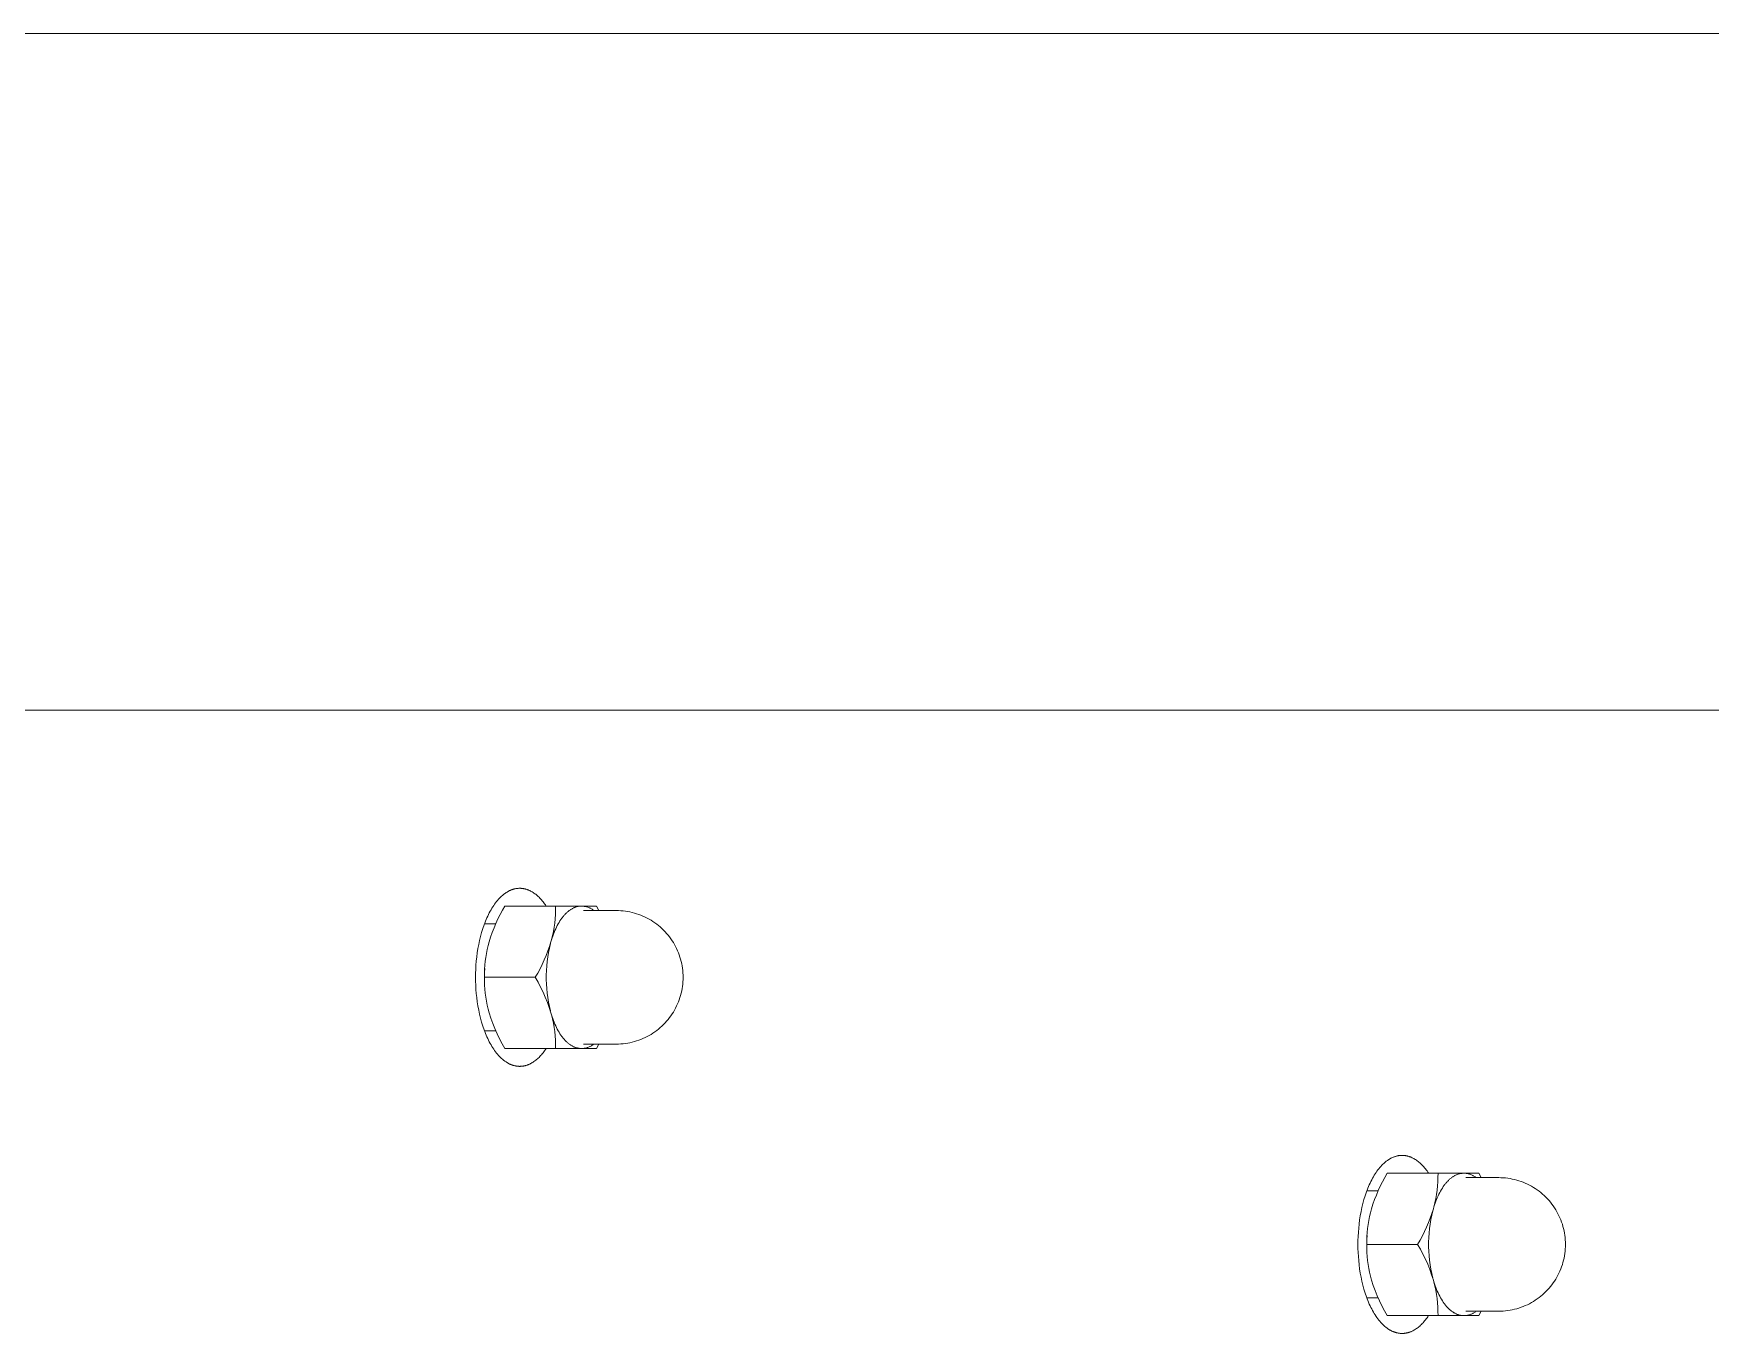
# Model space of a CAD drawing. Header units: millimetres. Extents: x -427 to 4679, y -324 to 2971.
# Drawn here: x 1586.6 to 1680.8, y 2897.7 to 2970.7 of the extents above; entities that cross this region are included whole.
import ezdxf

# ---------------------------------------------------------------- set-up
doc = ezdxf.new("R2010")
doc.units = ezdxf.units.MM
doc.layers.add('ZANO_R', color=7, linetype='Continuous', lineweight=0)

msp = doc.modelspace()

# ---------------------------------------------------------------- linework, layer by layer
at = {"layer": 'ZANO_R'}
for p, q in [((1762.692, 2970.741), (1542.954, 2970.741)), ((1770.001, 2932.741), (1556.873, 2932.741)), ((1612.516, 2921.926), (1612.57, 2921.995)), ((1612.57, 2921.995), (1612.624, 2922.06)), ((1612.624, 2922.06), (1612.679, 2922.123)), ((1612.679, 2922.123), (1612.734, 2922.183)), ((1612.734, 2922.183), (1612.79, 2922.239)), ((1612.79, 2922.239), (1612.846, 2922.292)), ((1612.846, 2922.292), (1612.903, 2922.343)), ((1612.903, 2922.343), (1612.96, 2922.39)), ((1612.96, 2922.39), (1612.989, 2922.412)), ((1612.989, 2922.412), (1613.018, 2922.434)), ((1613.018, 2922.434), (1613.046, 2922.455)), ((1613.046, 2922.455), (1613.075, 2922.475)), ((1613.075, 2922.475), (1613.104, 2922.495)), ((1613.104, 2922.495), (1613.133, 2922.513)), ((1613.133, 2922.513), (1613.162, 2922.531)), ((1613.162, 2922.531), (1613.191, 2922.548)), ((1613.191, 2922.548), (1613.219, 2922.564)), ((1613.219, 2922.564), (1613.248, 2922.58)), ((1613.248, 2922.58), (1613.277, 2922.595)), ((1613.277, 2922.595), (1613.306, 2922.609)), ((1613.306, 2922.609), (1613.335, 2922.622)), ((1613.335, 2922.622), (1613.364, 2922.635)), ((1613.364, 2922.635), (1613.393, 2922.647)), ((1613.393, 2922.647), (1613.422, 2922.658)), ((1613.422, 2922.658), (1613.45, 2922.668)), ((1613.45, 2922.668), (1613.479, 2922.678)), ((1613.479, 2922.678), (1613.508, 2922.687)), ((1613.508, 2922.687), (1613.536, 2922.695)), ((1613.536, 2922.695), (1613.565, 2922.702)), ((1613.565, 2922.702), (1613.593, 2922.709)), ((1613.593, 2922.709), (1613.622, 2922.715)), ((1613.622, 2922.715), (1613.65, 2922.721)), ((1613.65, 2922.721), (1613.678, 2922.726)), ((1613.678, 2922.726), (1613.706, 2922.73)), ((1613.706, 2922.73), (1613.734, 2922.733)), ((1613.734, 2922.733), (1613.762, 2922.736)), ((1613.762, 2922.736), (1613.79, 2922.738)), ((1613.79, 2922.738), (1613.817, 2922.74)), ((1613.817, 2922.74), (1613.845, 2922.741)), ((1613.845, 2922.741), (1613.872, 2922.741)), ((1613.872, 2922.741), (1613.895, 2922.741)), ((1613.895, 2922.741), (1613.918, 2922.74)), ((1613.918, 2922.74), (1613.941, 2922.739)), ((1613.941, 2922.739), (1613.964, 2922.738)), ((1613.964, 2922.738), (1613.987, 2922.736)), ((1613.987, 2922.736), (1614.01, 2922.733)), ((1614.01, 2922.733), (1614.033, 2922.731)), ((1614.033, 2922.731), (1614.056, 2922.727)), ((1614.056, 2922.727), (1614.08, 2922.724)), ((1614.08, 2922.724), (1614.103, 2922.719)), ((1614.103, 2922.719), (1614.127, 2922.715)), ((1614.127, 2922.715), (1614.15, 2922.71)), ((1614.15, 2922.71), (1614.174, 2922.704)), ((1614.174, 2922.704), (1614.197, 2922.698)), ((1614.197, 2922.698), (1614.221, 2922.691)), ((1614.221, 2922.691), (1614.245, 2922.684)), ((1614.245, 2922.684), (1614.268, 2922.677)), ((1614.268, 2922.677), (1614.292, 2922.669)), ((1614.292, 2922.669), (1614.316, 2922.66)), ((1614.316, 2922.66), (1614.34, 2922.651)), ((1614.34, 2922.651), (1614.364, 2922.642)), ((1614.364, 2922.642), (1614.388, 2922.632)), ((1614.388, 2922.632), (1614.435, 2922.61)), ((1614.435, 2922.61), (1614.483, 2922.587)), ((1614.483, 2922.587), (1614.531, 2922.561)), ((1614.531, 2922.561), (1614.579, 2922.534)), ((1614.579, 2922.534), (1614.627, 2922.504)), ((1614.627, 2922.504), (1614.675, 2922.472)), ((1614.675, 2922.472), (1614.722, 2922.438)), ((1614.722, 2922.438), (1614.77, 2922.402)), ((1614.77, 2922.402), (1614.817, 2922.364)), ((1614.817, 2922.364), (1614.864, 2922.323)), ((1614.864, 2922.323), (1614.911, 2922.281)), ((1614.911, 2922.281), (1614.958, 2922.236)), ((1614.958, 2922.236), (1615.004, 2922.189)), ((1615.004, 2922.189), (1615.05, 2922.14)), ((1615.05, 2922.14), (1615.096, 2922.09)), ((1615.096, 2922.09), (1615.141, 2922.037)), ((1615.141, 2922.037), (1615.186, 2921.981)), ((1611.989, 2920.992), (1612.032, 2921.089)), ((1612.032, 2921.089), (1612.075, 2921.184)), ((1612.075, 2921.184), (1612.12, 2921.277)), ((1612.12, 2921.277), (1612.166, 2921.367)), ((1612.166, 2921.367), (1612.213, 2921.455)), ((1612.213, 2921.455), (1612.261, 2921.54)), ((1612.261, 2921.54), (1612.31, 2921.623)), ((1612.31, 2921.623), (1612.361, 2921.703)), ((1612.361, 2921.703), (1612.412, 2921.78)), ((1612.412, 2921.78), (1612.464, 2921.855)), ((1612.464, 2921.855), (1612.516, 2921.926)), ((1612.65, 2921.017), (1612.772, 2921.262)), ((1612.772, 2921.262), (1612.901, 2921.504)), ((1612.901, 2921.504), (1613.038, 2921.741)), ((1613.038, 2921.741), (1615.892, 2921.741)), ((1615.186, 2921.981), (1615.23, 2921.924)), ((1615.23, 2921.924), (1615.274, 2921.865)), ((1615.274, 2921.865), (1615.317, 2921.804)), ((1615.317, 2921.804), (1615.359, 2921.741)), ((1615.881, 2921.263), (1615.864, 2921.025)), ((1615.89, 2921.502), (1615.881, 2921.263)), ((1615.892, 2921.741), (1615.89, 2921.502)), ((1616.1, 2921.741), (1615.892, 2921.741)), ((1617.273, 2921.741), (1616.1, 2921.741)), ((1616.243, 2921.064), (1616.188, 2920.987)), ((1616.27, 2921.1), (1616.243, 2921.064)), ((1616.298, 2921.136), (1616.27, 2921.1)), ((1616.327, 2921.171), (1616.298, 2921.136)), ((1616.355, 2921.205), (1616.327, 2921.171)), ((1616.384, 2921.238), (1616.355, 2921.205)), ((1616.413, 2921.27), (1616.384, 2921.238)), ((1616.443, 2921.301), (1616.413, 2921.27)), ((1616.472, 2921.331), (1616.443, 2921.301)), ((1616.502, 2921.36), (1616.472, 2921.331)), ((1616.532, 2921.388), (1616.502, 2921.36)), ((1616.563, 2921.415), (1616.532, 2921.388)), ((1616.593, 2921.441), (1616.563, 2921.415)), ((1616.624, 2921.466), (1616.593, 2921.441)), ((1616.655, 2921.49), (1616.624, 2921.466)), ((1616.686, 2921.512), (1616.655, 2921.49)), ((1616.717, 2921.534), (1616.686, 2921.512)), ((1616.748, 2921.554), (1616.717, 2921.534)), ((1616.779, 2921.574), (1616.748, 2921.554)), ((1616.811, 2921.592), (1616.779, 2921.574)), ((1616.842, 2921.609), (1616.811, 2921.592)), ((1616.874, 2921.626), (1616.842, 2921.609)), ((1616.905, 2921.641), (1616.874, 2921.626)), ((1616.937, 2921.655), (1616.905, 2921.641)), ((1616.969, 2921.668), (1616.937, 2921.655)), ((1617, 2921.68), (1616.969, 2921.668)), ((1617.032, 2921.69), (1617, 2921.68)), ((1617.064, 2921.7), (1617.032, 2921.69)), ((1617.096, 2921.709), (1617.064, 2921.7)), ((1617.127, 2921.717), (1617.096, 2921.709)), ((1617.159, 2921.723), (1617.127, 2921.717)), ((1617.19, 2921.729), (1617.159, 2921.723)), ((1617.222, 2921.733), (1617.19, 2921.729)), ((1617.253, 2921.737), (1617.222, 2921.733)), ((1617.284, 2921.739), (1617.253, 2921.737)), ((1617.284, 2921.741), (1617.273, 2921.741)), ((1617.316, 2921.741), (1617.284, 2921.739)), ((1617.347, 2921.741), (1617.316, 2921.741)), ((1617.386, 2921.74), (1617.347, 2921.741)), ((1617.425, 2921.737), (1617.386, 2921.74)), ((1617.418, 2921.741), (1617.409, 2921.741)), ((1618.109, 2921.741), (1617.418, 2921.741)), ((1617.464, 2921.732), (1617.425, 2921.737)), ((1617.451, 2921.491), (1619.301, 2921.491)), ((1617.503, 2921.727), (1617.464, 2921.732)), ((1617.542, 2921.72), (1617.503, 2921.727)), ((1617.58, 2921.712), (1617.542, 2921.72)), ((1617.618, 2921.702), (1617.58, 2921.712)), ((1617.656, 2921.691), (1617.618, 2921.702)), ((1617.694, 2921.679), (1617.656, 2921.691)), ((1617.731, 2921.666), (1617.694, 2921.679)), ((1617.767, 2921.651), (1617.731, 2921.666)), ((1617.803, 2921.635), (1617.767, 2921.651)), ((1617.838, 2921.618), (1617.803, 2921.635)), ((1617.873, 2921.6), (1617.838, 2921.618)), ((1617.907, 2921.58), (1617.873, 2921.6)), ((1617.941, 2921.56), (1617.907, 2921.58)), ((1617.973, 2921.538), (1617.941, 2921.56)), ((1618.005, 2921.515), (1617.973, 2921.538)), ((1618.036, 2921.491), (1618.005, 2921.515)), ((1618.181, 2921.741), (1618.109, 2921.741)), ((1618.321, 2921.491), (1618.181, 2921.741)), ((1619.301, 2921.491), (1619.429, 2921.489)), ((1619.429, 2921.489), (1619.557, 2921.482)), ((1619.557, 2921.482), (1619.684, 2921.471)), ((1619.684, 2921.471), (1619.811, 2921.456)), ((1619.811, 2921.456), (1619.938, 2921.437)), ((1619.938, 2921.437), (1620.064, 2921.413)), ((1620.064, 2921.413), (1620.189, 2921.384)), ((1620.189, 2921.384), (1620.312, 2921.352)), ((1620.312, 2921.352), (1620.435, 2921.315)), ((1620.435, 2921.315), (1620.557, 2921.275)), ((1620.557, 2921.275), (1620.676, 2921.23)), ((1620.676, 2921.23), (1620.795, 2921.181)), ((1620.795, 2921.181), (1620.911, 2921.128)), ((1620.911, 2921.128), (1621.026, 2921.071)), ((1621.026, 2921.071), (1621.139, 2921.01)), ((1611.671, 2920.038), (1611.732, 2920.26)), ((1611.732, 2920.26), (1611.798, 2920.477)), ((1611.798, 2920.477), (1611.871, 2920.688)), ((1611.871, 2920.688), (1611.909, 2920.791)), ((1611.89, 2920.741), (1612.524, 2920.741)), ((1611.909, 2920.791), (1611.948, 2920.893)), ((1611.948, 2920.893), (1611.989, 2920.992)), ((1612.239, 2920.002), (1612.33, 2920.26)), ((1612.33, 2920.26), (1612.429, 2920.516)), ((1612.429, 2920.516), (1612.536, 2920.768)), ((1612.536, 2920.768), (1612.65, 2921.017)), ((1615.765, 2920.315), (1615.716, 2920.081)), ((1615.769, 2920.164), (1615.731, 2920.06)), ((1615.806, 2920.551), (1615.765, 2920.315)), ((1615.809, 2920.265), (1615.769, 2920.164)), ((1615.839, 2920.787), (1615.806, 2920.551)), ((1615.85, 2920.365), (1615.809, 2920.265)), ((1615.864, 2921.025), (1615.839, 2920.787)), ((1615.893, 2920.462), (1615.85, 2920.365)), ((1615.938, 2920.557), (1615.893, 2920.462)), ((1615.985, 2920.649), (1615.938, 2920.557)), ((1616.034, 2920.738), (1615.985, 2920.649)), ((1616.084, 2920.824), (1616.034, 2920.738)), ((1616.135, 2920.907), (1616.084, 2920.824)), ((1616.188, 2920.987), (1616.135, 2920.907)), ((1621.139, 2921.01), (1621.249, 2920.945)), ((1621.249, 2920.945), (1621.357, 2920.877)), ((1621.357, 2920.877), (1621.463, 2920.805)), ((1621.463, 2920.805), (1621.567, 2920.729)), ((1621.567, 2920.729), (1621.667, 2920.65)), ((1621.667, 2920.65), (1621.765, 2920.568)), ((1621.765, 2920.568), (1621.86, 2920.482)), ((1621.86, 2920.482), (1621.952, 2920.393)), ((1621.952, 2920.393), (1622.041, 2920.301)), ((1622.041, 2920.301), (1622.127, 2920.206)), ((1622.127, 2920.206), (1622.21, 2920.108)), ((1622.21, 2920.108), (1622.289, 2920.007)), ((1611.49, 2919.117), (1611.526, 2919.35)), ((1611.526, 2919.35), (1611.568, 2919.582)), ((1611.568, 2919.582), (1611.617, 2919.811)), ((1611.617, 2919.811), (1611.671, 2920.038)), ((1612.005, 2919.084), (1612.048, 2919.304)), ((1612.048, 2919.304), (1612.098, 2919.524)), ((1612.098, 2919.524), (1612.156, 2919.741)), ((1612.156, 2919.741), (1612.239, 2920.002)), ((1615.455, 2919.222), (1615.356, 2918.966)), ((1615.546, 2919.48), (1615.455, 2919.222)), ((1615.541, 2919.384), (1615.491, 2919.134)), ((1615.599, 2919.631), (1615.541, 2919.384)), ((1615.63, 2919.741), (1615.546, 2919.48)), ((1615.662, 2919.849), (1615.63, 2919.741)), ((1615.716, 2920.081), (1615.66, 2919.849)), ((1615.695, 2919.955), (1615.662, 2919.849)), ((1615.731, 2920.06), (1615.695, 2919.955)), ((1622.289, 2920.007), (1622.364, 2919.904)), ((1622.364, 2919.904), (1622.436, 2919.798)), ((1622.436, 2919.798), (1622.505, 2919.69)), ((1622.505, 2919.69), (1622.569, 2919.579)), ((1622.569, 2919.579), (1622.63, 2919.466)), ((1622.63, 2919.466), (1622.687, 2919.352)), ((1622.687, 2919.352), (1622.74, 2919.235)), ((1622.74, 2919.235), (1622.789, 2919.117)), ((1611.404, 2918.19), (1611.417, 2918.42)), ((1611.417, 2918.42), (1611.436, 2918.651)), ((1611.436, 2918.651), (1611.46, 2918.884)), ((1611.46, 2918.884), (1611.49, 2919.117)), ((1611.905, 2918.234), (1611.894, 2918.011)), ((1611.902, 2918.191), (1611.917, 2918.415)), ((1611.917, 2918.415), (1611.939, 2918.639)), ((1611.939, 2918.639), (1611.969, 2918.862)), ((1611.969, 2918.862), (1612.005, 2919.084)), ((1615.135, 2918.465), (1615.013, 2918.22)), ((1615.25, 2918.714), (1615.135, 2918.465)), ((1615.356, 2918.966), (1615.25, 2918.714)), ((1615.39, 2918.377), (1615.373, 2918.123)), ((1615.415, 2918.63), (1615.39, 2918.377)), ((1615.449, 2918.883), (1615.415, 2918.63)), ((1615.491, 2919.134), (1615.449, 2918.883)), ((1622.789, 2919.117), (1622.834, 2918.997)), ((1622.834, 2918.997), (1622.875, 2918.876)), ((1622.875, 2918.876), (1622.912, 2918.753)), ((1622.912, 2918.753), (1622.944, 2918.629)), ((1622.944, 2918.629), (1622.972, 2918.504)), ((1622.972, 2918.504), (1622.996, 2918.378)), ((1622.996, 2918.378), (1623.016, 2918.252)), ((1623.016, 2918.252), (1623.031, 2918.125)), ((1611.394, 2917.741), (1611.397, 2917.964)), ((1611.397, 2917.518), (1611.394, 2917.741)), ((1611.397, 2917.964), (1611.404, 2918.19)), ((1611.404, 2917.292), (1611.397, 2917.518)), ((1611.417, 2917.063), (1611.404, 2917.292)), ((1611.894, 2918.011), (1611.89, 2917.787)), ((1611.89, 2917.787), (1611.892, 2917.564)), ((1611.892, 2917.564), (1611.9, 2917.34)), ((1611.893, 2917.741), (1611.894, 2917.966)), ((1611.894, 2917.516), (1611.893, 2917.741)), ((1611.893, 2917.741), (1614.747, 2917.741)), ((1611.894, 2917.966), (1611.902, 2918.191)), ((1611.902, 2917.291), (1611.894, 2917.516)), ((1611.917, 2917.067), (1611.902, 2917.291)), ((1614.884, 2917.978), (1614.747, 2917.741)), ((1614.747, 2917.741), (1614.902, 2917.469)), ((1615.013, 2918.22), (1614.884, 2917.978)), ((1614.902, 2917.469), (1615.048, 2917.192)), ((1615.373, 2918.123), (1615.365, 2917.868)), ((1615.365, 2917.868), (1615.365, 2917.614)), ((1615.365, 2917.614), (1615.373, 2917.359)), ((1615.373, 2917.359), (1615.39, 2917.105)), ((1623.031, 2917.358), (1623.016, 2917.23)), ((1623.031, 2918.125), (1623.042, 2917.997)), ((1623.042, 2917.485), (1623.031, 2917.358)), ((1623.042, 2917.997), (1623.049, 2917.869)), ((1623.049, 2917.613), (1623.042, 2917.485)), ((1623.049, 2917.869), (1623.051, 2917.741)), ((1623.051, 2917.741), (1623.049, 2917.613)), ((1611.436, 2916.831), (1611.417, 2917.063)), ((1611.46, 2916.599), (1611.436, 2916.831)), ((1611.49, 2916.365), (1611.46, 2916.599)), ((1611.526, 2916.132), (1611.49, 2916.365)), ((1611.939, 2916.843), (1611.917, 2917.067)), ((1611.968, 2916.62), (1611.939, 2916.843)), ((1612.004, 2916.398), (1611.968, 2916.62)), ((1612.048, 2916.178), (1612.004, 2916.398)), ((1615.048, 2917.192), (1615.185, 2916.911)), ((1615.185, 2916.911), (1615.311, 2916.624)), ((1615.311, 2916.624), (1615.427, 2916.334)), ((1615.39, 2917.105), (1615.415, 2916.852)), ((1615.415, 2916.852), (1615.449, 2916.599)), ((1615.449, 2916.599), (1615.491, 2916.348)), ((1615.491, 2916.348), (1615.541, 2916.099)), ((1622.789, 2916.365), (1622.74, 2916.247)), ((1622.834, 2916.485), (1622.789, 2916.365)), ((1622.875, 2916.607), (1622.834, 2916.485)), ((1622.912, 2916.729), (1622.875, 2916.607)), ((1622.944, 2916.853), (1622.912, 2916.729)), ((1622.972, 2916.978), (1622.944, 2916.853)), ((1622.996, 2917.104), (1622.972, 2916.978)), ((1623.016, 2917.23), (1622.996, 2917.104)), ((1611.568, 2915.901), (1611.526, 2916.132)), ((1611.617, 2915.671), (1611.568, 2915.901)), ((1611.671, 2915.445), (1611.617, 2915.671)), ((1611.732, 2915.222), (1611.671, 2915.445)), ((1612.098, 2915.959), (1612.048, 2916.178)), ((1612.156, 2915.741), (1612.098, 2915.959)), ((1612.251, 2915.443), (1612.156, 2915.741)), ((1612.358, 2915.149), (1612.251, 2915.443)), ((1615.427, 2916.334), (1615.534, 2916.039)), ((1615.534, 2916.039), (1615.63, 2915.741)), ((1615.541, 2916.099), (1615.599, 2915.851)), ((1615.63, 2915.741), (1615.662, 2915.633)), ((1615.66, 2915.633), (1615.716, 2915.401)), ((1615.662, 2915.633), (1615.695, 2915.527)), ((1615.695, 2915.527), (1615.731, 2915.422)), ((1615.716, 2915.401), (1615.765, 2915.167)), ((1615.731, 2915.422), (1615.769, 2915.319)), ((1622.289, 2915.475), (1622.21, 2915.375)), ((1622.364, 2915.579), (1622.289, 2915.475)), ((1622.436, 2915.684), (1622.364, 2915.579)), ((1622.505, 2915.793), (1622.436, 2915.684)), ((1622.569, 2915.903), (1622.505, 2915.793)), ((1622.63, 2916.016), (1622.569, 2915.903)), ((1622.687, 2916.131), (1622.63, 2916.016)), ((1622.74, 2916.247), (1622.687, 2916.131)), ((1611.798, 2915.005), (1611.732, 2915.222)), ((1611.871, 2914.794), (1611.798, 2915.005)), ((1611.909, 2914.691), (1611.871, 2914.794)), ((1612.524, 2914.741), (1611.89, 2914.741)), ((1611.948, 2914.59), (1611.909, 2914.691)), ((1611.989, 2914.49), (1611.948, 2914.59)), ((1612.032, 2914.393), (1611.989, 2914.49)), ((1612.474, 2914.858), (1612.358, 2915.149)), ((1612.6, 2914.572), (1612.474, 2914.858)), ((1612.737, 2914.29), (1612.6, 2914.572)), ((1615.765, 2915.167), (1615.806, 2914.931)), ((1615.769, 2915.319), (1615.809, 2915.217)), ((1615.806, 2914.931), (1615.839, 2914.695)), ((1615.809, 2915.217), (1615.85, 2915.118)), ((1615.839, 2914.695), (1615.865, 2914.457)), ((1615.85, 2915.118), (1615.893, 2915.02)), ((1615.865, 2914.457), (1615.882, 2914.219)), ((1615.893, 2915.02), (1615.938, 2914.926)), ((1615.938, 2914.926), (1615.985, 2914.833)), ((1615.985, 2914.833), (1616.034, 2914.744)), ((1616.034, 2914.744), (1616.084, 2914.658)), ((1616.084, 2914.658), (1616.135, 2914.575)), ((1616.135, 2914.575), (1616.188, 2914.495)), ((1616.188, 2914.495), (1616.243, 2914.419)), ((1621.139, 2914.472), (1621.026, 2914.412)), ((1621.249, 2914.537), (1621.139, 2914.472)), ((1621.357, 2914.605), (1621.249, 2914.537)), ((1621.463, 2914.677), (1621.357, 2914.605)), ((1621.567, 2914.753), (1621.463, 2914.677)), ((1621.667, 2914.832), (1621.567, 2914.753)), ((1621.765, 2914.915), (1621.667, 2914.832)), ((1621.86, 2915), (1621.765, 2914.915)), ((1621.952, 2915.089), (1621.86, 2915)), ((1622.041, 2915.182), (1621.952, 2915.089)), ((1622.127, 2915.277), (1622.041, 2915.182)), ((1622.21, 2915.375), (1622.127, 2915.277)), ((1612.075, 2914.298), (1612.032, 2914.393)), ((1612.12, 2914.206), (1612.075, 2914.298)), ((1612.166, 2914.115), (1612.12, 2914.206)), ((1612.213, 2914.027), (1612.166, 2914.115)), ((1612.261, 2913.942), (1612.213, 2914.027)), ((1612.31, 2913.859), (1612.261, 2913.942)), ((1612.361, 2913.779), (1612.31, 2913.859)), ((1612.412, 2913.702), (1612.361, 2913.779)), ((1612.464, 2913.628), (1612.412, 2913.702)), ((1612.516, 2913.556), (1612.464, 2913.628)), ((1612.57, 2913.488), (1612.516, 2913.556)), ((1612.883, 2914.013), (1612.737, 2914.29)), ((1613.038, 2913.741), (1612.883, 2914.013)), ((1615.892, 2913.741), (1613.038, 2913.741)), ((1615.23, 2913.558), (1615.186, 2913.501)), ((1615.274, 2913.617), (1615.23, 2913.558)), ((1615.317, 2913.678), (1615.274, 2913.617)), ((1615.359, 2913.741), (1615.317, 2913.678)), ((1615.882, 2914.219), (1615.891, 2913.98)), ((1615.891, 2913.98), (1615.892, 2913.741)), ((1616.134, 2913.741), (1615.892, 2913.741)), ((1616.134, 2913.741), (1617.273, 2913.741)), ((1616.243, 2914.419), (1616.27, 2914.382)), ((1616.27, 2914.382), (1616.298, 2914.346)), ((1616.298, 2914.346), (1616.327, 2914.311)), ((1616.327, 2914.311), (1616.355, 2914.277)), ((1616.355, 2914.277), (1616.384, 2914.244)), ((1616.384, 2914.244), (1616.413, 2914.212)), ((1616.413, 2914.212), (1616.443, 2914.181)), ((1616.443, 2914.181), (1616.472, 2914.151)), ((1616.472, 2914.151), (1616.502, 2914.122)), ((1616.502, 2914.122), (1616.532, 2914.094)), ((1616.532, 2914.094), (1616.563, 2914.067)), ((1616.563, 2914.067), (1616.593, 2914.041)), ((1616.593, 2914.041), (1616.624, 2914.016)), ((1616.624, 2914.016), (1616.655, 2913.993)), ((1616.655, 2913.993), (1616.686, 2913.97)), ((1616.686, 2913.97), (1616.717, 2913.948)), ((1616.717, 2913.948), (1616.748, 2913.928)), ((1616.748, 2913.928), (1616.779, 2913.908)), ((1616.779, 2913.908), (1616.811, 2913.89)), ((1616.811, 2913.89), (1616.842, 2913.873)), ((1616.842, 2913.873), (1616.874, 2913.857)), ((1616.874, 2913.857), (1616.905, 2913.841)), ((1616.905, 2913.841), (1616.937, 2913.827)), ((1616.937, 2913.827), (1616.969, 2913.814)), ((1616.969, 2913.814), (1617, 2913.803)), ((1617, 2913.803), (1617.032, 2913.792)), ((1617.032, 2913.792), (1617.064, 2913.782)), ((1617.064, 2913.782), (1617.096, 2913.773)), ((1617.096, 2913.773), (1617.127, 2913.766)), ((1617.127, 2913.766), (1617.159, 2913.759)), ((1617.159, 2913.759), (1617.19, 2913.754)), ((1617.19, 2913.754), (1617.222, 2913.749)), ((1617.222, 2913.749), (1617.253, 2913.746)), ((1617.253, 2913.746), (1617.284, 2913.743)), ((1617.284, 2913.741), (1617.273, 2913.741)), ((1617.284, 2913.743), (1617.316, 2913.742)), ((1617.316, 2913.742), (1617.347, 2913.741)), ((1617.347, 2913.741), (1617.386, 2913.743)), ((1617.386, 2913.743), (1617.425, 2913.745)), ((1617.478, 2913.741), (1617.409, 2913.741)), ((1617.425, 2913.745), (1617.464, 2913.75)), ((1619.301, 2913.991), (1617.451, 2913.991)), ((1617.464, 2913.75), (1617.503, 2913.755)), ((1617.478, 2913.741), (1618.109, 2913.741)), ((1617.503, 2913.755), (1617.542, 2913.762)), ((1617.542, 2913.762), (1617.58, 2913.77)), ((1617.58, 2913.77), (1617.618, 2913.78)), ((1617.618, 2913.78), (1617.656, 2913.791)), ((1617.656, 2913.791), (1617.694, 2913.803)), ((1617.694, 2913.803), (1617.731, 2913.816)), ((1617.731, 2913.816), (1617.767, 2913.831)), ((1617.767, 2913.831), (1617.803, 2913.847)), ((1617.803, 2913.847), (1617.838, 2913.864)), ((1617.838, 2913.864), (1617.873, 2913.882)), ((1617.873, 2913.882), (1617.907, 2913.902)), ((1617.907, 2913.902), (1617.941, 2913.922)), ((1617.941, 2913.922), (1617.973, 2913.944)), ((1617.973, 2913.944), (1618.005, 2913.967)), ((1618.005, 2913.967), (1618.036, 2913.991)), ((1618.181, 2913.741), (1618.109, 2913.741)), ((1618.181, 2913.741), (1618.321, 2913.991)), ((1619.429, 2913.993), (1619.301, 2913.991)), ((1619.557, 2914), (1619.429, 2913.993)), ((1619.684, 2914.011), (1619.557, 2914)), ((1619.811, 2914.026), (1619.684, 2914.011)), ((1619.938, 2914.046), (1619.811, 2914.026)), ((1620.064, 2914.07), (1619.938, 2914.046)), ((1620.189, 2914.098), (1620.064, 2914.07)), ((1620.312, 2914.13), (1620.189, 2914.098)), ((1620.435, 2914.167), (1620.312, 2914.13)), ((1620.557, 2914.208), (1620.435, 2914.167)), ((1620.676, 2914.253), (1620.557, 2914.208)), ((1620.795, 2914.302), (1620.676, 2914.253)), ((1620.911, 2914.355), (1620.795, 2914.302)), ((1621.026, 2914.412), (1620.911, 2914.355)), ((1612.624, 2913.422), (1612.57, 2913.488)), ((1612.679, 2913.359), (1612.624, 2913.422)), ((1612.734, 2913.3), (1612.679, 2913.359)), ((1612.79, 2913.243), (1612.734, 2913.3)), ((1612.846, 2913.19), (1612.79, 2913.243)), ((1612.903, 2913.139), (1612.846, 2913.19)), ((1612.96, 2913.092), (1612.903, 2913.139)), ((1612.989, 2913.07), (1612.96, 2913.092)), ((1613.018, 2913.048), (1612.989, 2913.07)), ((1613.046, 2913.027), (1613.018, 2913.048)), ((1613.075, 2913.007), (1613.046, 2913.027)), ((1613.104, 2912.988), (1613.075, 2913.007)), ((1613.133, 2912.969), (1613.104, 2912.988)), ((1613.162, 2912.951), (1613.133, 2912.969)), ((1613.191, 2912.934), (1613.162, 2912.951)), ((1613.219, 2912.918), (1613.191, 2912.934)), ((1613.248, 2912.902), (1613.219, 2912.918)), ((1613.277, 2912.887), (1613.248, 2912.902)), ((1613.306, 2912.873), (1613.277, 2912.887)), ((1613.335, 2912.86), (1613.306, 2912.873)), ((1613.364, 2912.847), (1613.335, 2912.86)), ((1613.393, 2912.836), (1613.364, 2912.847)), ((1613.422, 2912.825), (1613.393, 2912.836)), ((1613.45, 2912.814), (1613.422, 2912.825)), ((1613.479, 2912.805), (1613.45, 2912.814)), ((1613.508, 2912.796), (1613.479, 2912.805)), ((1613.536, 2912.787), (1613.508, 2912.796)), ((1613.565, 2912.78), (1613.536, 2912.787)), ((1613.593, 2912.773), (1613.565, 2912.78)), ((1613.622, 2912.767), (1613.593, 2912.773)), ((1613.65, 2912.761), (1613.622, 2912.767)), ((1613.678, 2912.757), (1613.65, 2912.761)), ((1613.706, 2912.752), (1613.678, 2912.757)), ((1613.734, 2912.749), (1613.706, 2912.752)), ((1613.762, 2912.746), (1613.734, 2912.749)), ((1613.79, 2912.744), (1613.762, 2912.746)), ((1613.817, 2912.742), (1613.79, 2912.744)), ((1613.845, 2912.741), (1613.817, 2912.742)), ((1613.872, 2912.741), (1613.845, 2912.741)), ((1613.895, 2912.741), (1613.872, 2912.741)), ((1613.918, 2912.742), (1613.895, 2912.741)), ((1613.941, 2912.743), (1613.918, 2912.742)), ((1613.964, 2912.744), (1613.941, 2912.743)), ((1613.987, 2912.746), (1613.964, 2912.744)), ((1614.01, 2912.749), (1613.987, 2912.746)), ((1614.033, 2912.752), (1614.01, 2912.749)), ((1614.056, 2912.755), (1614.033, 2912.752)), ((1614.08, 2912.759), (1614.056, 2912.755)), ((1614.103, 2912.763), (1614.08, 2912.759)), ((1614.127, 2912.767), (1614.103, 2912.763)), ((1614.15, 2912.773), (1614.127, 2912.767)), ((1614.174, 2912.778), (1614.15, 2912.773)), ((1614.197, 2912.784), (1614.174, 2912.778)), ((1614.221, 2912.791), (1614.197, 2912.784)), ((1614.245, 2912.798), (1614.221, 2912.791)), ((1614.268, 2912.805), (1614.245, 2912.798)), ((1614.292, 2912.813), (1614.268, 2912.805)), ((1614.316, 2912.822), (1614.292, 2912.813)), ((1614.34, 2912.831), (1614.316, 2912.822)), ((1614.364, 2912.84), (1614.34, 2912.831)), ((1614.388, 2912.85), (1614.364, 2912.84)), ((1614.435, 2912.872), (1614.388, 2912.85)), ((1614.483, 2912.895), (1614.435, 2912.872)), ((1614.531, 2912.921), (1614.483, 2912.895)), ((1614.579, 2912.949), (1614.531, 2912.921)), ((1614.627, 2912.978), (1614.579, 2912.949)), ((1614.675, 2913.01), (1614.627, 2912.978)), ((1614.722, 2913.044), (1614.675, 2913.01)), ((1614.77, 2913.08), (1614.722, 2913.044)), ((1614.817, 2913.119), (1614.77, 2913.08)), ((1614.864, 2913.159), (1614.817, 2913.119)), ((1614.911, 2913.201), (1614.864, 2913.159)), ((1614.958, 2913.246), (1614.911, 2913.201)), ((1615.004, 2913.293), (1614.958, 2913.246)), ((1615.05, 2913.342), (1615.004, 2913.293)), ((1615.096, 2913.393), (1615.05, 2913.342)), ((1615.141, 2913.446), (1615.096, 2913.393)), ((1615.186, 2913.501), (1615.141, 2913.446)), ((1662.028, 2906.855), (1662.081, 2906.926)), ((1662.081, 2906.926), (1662.134, 2906.995)), ((1662.134, 2906.995), (1662.189, 2907.06)), ((1662.189, 2907.06), (1662.243, 2907.123)), ((1662.243, 2907.123), (1662.299, 2907.183)), ((1662.299, 2907.183), (1662.355, 2907.239)), ((1662.355, 2907.239), (1662.411, 2907.292)), ((1662.411, 2907.292), (1662.468, 2907.343)), ((1662.468, 2907.343), (1662.525, 2907.39)), ((1662.525, 2907.39), (1662.553, 2907.412)), ((1662.553, 2907.412), (1662.582, 2907.434)), ((1662.582, 2907.434), (1662.611, 2907.455)), ((1662.611, 2907.455), (1662.64, 2907.475)), ((1662.64, 2907.475), (1662.669, 2907.495)), ((1662.669, 2907.495), (1662.697, 2907.513)), ((1662.697, 2907.513), (1662.726, 2907.531)), ((1662.726, 2907.531), (1662.755, 2907.548)), ((1662.755, 2907.548), (1662.784, 2907.564)), ((1662.784, 2907.564), (1662.813, 2907.58)), ((1662.813, 2907.58), (1662.842, 2907.595)), ((1662.842, 2907.595), (1662.871, 2907.609)), ((1662.871, 2907.609), (1662.9, 2907.622)), ((1662.9, 2907.622), (1662.929, 2907.635)), ((1662.929, 2907.635), (1662.957, 2907.647)), ((1662.957, 2907.647), (1662.986, 2907.658)), ((1662.986, 2907.658), (1663.015, 2907.668)), ((1663.015, 2907.668), (1663.044, 2907.678)), ((1663.044, 2907.678), (1663.072, 2907.687)), ((1663.072, 2907.687), (1663.101, 2907.695)), ((1663.101, 2907.695), (1663.129, 2907.702)), ((1663.129, 2907.702), (1663.158, 2907.709)), ((1663.158, 2907.709), (1663.186, 2907.715)), ((1663.186, 2907.715), (1663.214, 2907.721)), ((1663.214, 2907.721), (1663.243, 2907.726)), ((1663.243, 2907.726), (1663.271, 2907.73)), ((1663.271, 2907.73), (1663.299, 2907.733)), ((1663.299, 2907.733), (1663.327, 2907.736)), ((1663.327, 2907.736), (1663.354, 2907.738)), ((1663.354, 2907.738), (1663.382, 2907.74)), ((1663.382, 2907.74), (1663.41, 2907.741)), ((1663.41, 2907.741), (1663.437, 2907.741)), ((1663.437, 2907.741), (1663.46, 2907.741)), ((1663.46, 2907.741), (1663.483, 2907.74)), ((1663.483, 2907.74), (1663.505, 2907.739)), ((1663.505, 2907.739), (1663.528, 2907.738)), ((1663.528, 2907.738), (1663.552, 2907.736)), ((1663.552, 2907.736), (1663.575, 2907.733)), ((1663.575, 2907.733), (1663.598, 2907.731)), ((1663.598, 2907.731), (1663.621, 2907.727)), ((1663.621, 2907.727), (1663.644, 2907.724)), ((1663.644, 2907.724), (1663.668, 2907.719)), ((1663.668, 2907.719), (1663.691, 2907.715)), ((1663.691, 2907.715), (1663.715, 2907.71)), ((1663.715, 2907.71), (1663.738, 2907.704)), ((1663.738, 2907.704), (1663.762, 2907.698)), ((1663.762, 2907.698), (1663.786, 2907.691)), ((1663.786, 2907.691), (1663.809, 2907.684)), ((1663.809, 2907.684), (1663.833, 2907.677)), ((1663.833, 2907.677), (1663.857, 2907.669)), ((1663.857, 2907.669), (1663.881, 2907.66)), ((1663.881, 2907.66), (1663.904, 2907.651)), ((1663.904, 2907.651), (1663.928, 2907.642)), ((1663.928, 2907.642), (1663.952, 2907.632)), ((1663.952, 2907.632), (1664, 2907.61)), ((1664, 2907.61), (1664.048, 2907.587)), ((1664.048, 2907.587), (1664.096, 2907.561)), ((1664.096, 2907.561), (1664.144, 2907.534)), ((1664.144, 2907.534), (1664.191, 2907.504)), ((1664.191, 2907.504), (1664.239, 2907.472)), ((1664.239, 2907.472), (1664.287, 2907.438)), ((1664.287, 2907.438), (1664.334, 2907.402)), ((1664.334, 2907.402), (1664.382, 2907.364)), ((1664.382, 2907.364), (1664.429, 2907.323)), ((1664.429, 2907.323), (1664.476, 2907.281)), ((1664.476, 2907.281), (1664.522, 2907.236)), ((1664.522, 2907.236), (1664.569, 2907.189)), ((1664.569, 2907.189), (1664.615, 2907.14)), ((1664.615, 2907.14), (1664.66, 2907.09)), ((1664.66, 2907.09), (1664.705, 2907.037)), ((1664.705, 2907.037), (1664.75, 2906.981)), ((1664.75, 2906.981), (1664.794, 2906.924)), ((1664.794, 2906.924), (1664.838, 2906.865)), ((1661.513, 2905.893), (1661.554, 2905.992)), ((1661.554, 2905.992), (1661.596, 2906.089)), ((1661.596, 2906.089), (1661.64, 2906.184)), ((1661.64, 2906.184), (1661.685, 2906.277)), ((1661.685, 2906.277), (1661.731, 2906.367)), ((1661.731, 2906.367), (1661.778, 2906.455)), ((1661.778, 2906.455), (1661.826, 2906.54)), ((1661.826, 2906.54), (1661.875, 2906.623)), ((1661.875, 2906.623), (1661.925, 2906.703)), ((1661.925, 2906.703), (1661.976, 2906.78)), ((1661.976, 2906.78), (1662.028, 2906.855)), ((1662.1, 2905.768), (1662.215, 2906.017)), ((1662.215, 2906.017), (1662.337, 2906.262)), ((1662.337, 2906.262), (1662.466, 2906.504)), ((1662.466, 2906.504), (1662.603, 2906.741)), ((1662.603, 2906.741), (1665.456, 2906.741)), ((1664.838, 2906.865), (1664.881, 2906.804)), ((1664.881, 2906.804), (1664.924, 2906.741)), ((1665.429, 2906.025), (1665.404, 2905.787)), ((1665.446, 2906.263), (1665.429, 2906.025)), ((1665.455, 2906.502), (1665.446, 2906.263)), ((1665.456, 2906.741), (1665.455, 2906.502)), ((1665.664, 2906.741), (1665.456, 2906.741)), ((1666.837, 2906.741), (1665.664, 2906.741)), ((1665.753, 2905.987), (1665.7, 2905.907)), ((1665.807, 2906.064), (1665.753, 2905.987)), ((1665.835, 2906.1), (1665.807, 2906.064)), ((1665.863, 2906.136), (1665.835, 2906.1)), ((1665.891, 2906.171), (1665.863, 2906.136)), ((1665.92, 2906.205), (1665.891, 2906.171)), ((1665.949, 2906.238), (1665.92, 2906.205)), ((1665.978, 2906.27), (1665.949, 2906.238)), ((1666.007, 2906.301), (1665.978, 2906.27)), ((1666.037, 2906.331), (1666.007, 2906.301)), ((1666.067, 2906.36), (1666.037, 2906.331)), ((1666.097, 2906.388), (1666.067, 2906.36)), ((1666.127, 2906.415), (1666.097, 2906.388)), ((1666.158, 2906.441), (1666.127, 2906.415)), ((1666.188, 2906.466), (1666.158, 2906.441)), ((1666.219, 2906.49), (1666.188, 2906.466)), ((1666.25, 2906.512), (1666.219, 2906.49)), ((1666.281, 2906.534), (1666.25, 2906.512)), ((1666.313, 2906.554), (1666.281, 2906.534)), ((1666.344, 2906.574), (1666.313, 2906.554)), ((1666.375, 2906.592), (1666.344, 2906.574)), ((1666.407, 2906.609), (1666.375, 2906.592)), ((1666.438, 2906.626), (1666.407, 2906.609)), ((1666.47, 2906.641), (1666.438, 2906.626)), ((1666.502, 2906.655), (1666.47, 2906.641)), ((1666.533, 2906.668), (1666.502, 2906.655)), ((1666.565, 2906.68), (1666.533, 2906.668)), ((1666.597, 2906.69), (1666.565, 2906.68)), ((1666.628, 2906.7), (1666.597, 2906.69)), ((1666.66, 2906.709), (1666.628, 2906.7)), ((1666.692, 2906.717), (1666.66, 2906.709)), ((1666.723, 2906.723), (1666.692, 2906.717)), ((1666.755, 2906.729), (1666.723, 2906.723)), ((1666.786, 2906.733), (1666.755, 2906.729)), ((1666.818, 2906.737), (1666.786, 2906.733)), ((1666.849, 2906.739), (1666.818, 2906.737)), ((1666.849, 2906.741), (1666.837, 2906.741)), ((1666.88, 2906.741), (1666.849, 2906.739)), ((1666.911, 2906.741), (1666.88, 2906.741)), ((1666.95, 2906.74), (1666.911, 2906.741)), ((1666.99, 2906.737), (1666.95, 2906.74)), ((1666.983, 2906.741), (1666.973, 2906.741)), ((1667.673, 2906.741), (1666.983, 2906.741)), ((1667.029, 2906.732), (1666.99, 2906.737)), ((1667.015, 2906.491), (1668.865, 2906.491)), ((1667.068, 2906.727), (1667.029, 2906.732)), ((1667.106, 2906.72), (1667.068, 2906.727)), ((1667.145, 2906.712), (1667.106, 2906.72)), ((1667.183, 2906.702), (1667.145, 2906.712)), ((1667.221, 2906.691), (1667.183, 2906.702)), ((1667.258, 2906.679), (1667.221, 2906.691)), ((1667.295, 2906.666), (1667.258, 2906.679)), ((1667.332, 2906.651), (1667.295, 2906.666)), ((1667.368, 2906.635), (1667.332, 2906.651)), ((1667.403, 2906.618), (1667.368, 2906.635)), ((1667.438, 2906.6), (1667.403, 2906.618)), ((1667.472, 2906.58), (1667.438, 2906.6)), ((1667.505, 2906.56), (1667.472, 2906.58)), ((1667.538, 2906.538), (1667.505, 2906.56)), ((1667.57, 2906.515), (1667.538, 2906.538)), ((1667.601, 2906.491), (1667.57, 2906.515)), ((1667.746, 2906.741), (1667.673, 2906.741)), ((1667.886, 2906.491), (1667.746, 2906.741)), ((1668.865, 2906.491), (1668.993, 2906.489)), ((1668.993, 2906.489), (1669.121, 2906.482)), ((1669.121, 2906.482), (1669.249, 2906.471)), ((1669.249, 2906.471), (1669.376, 2906.456)), ((1669.376, 2906.456), (1669.503, 2906.437)), ((1669.503, 2906.437), (1669.628, 2906.413)), ((1669.628, 2906.413), (1669.753, 2906.384)), ((1669.753, 2906.384), (1669.877, 2906.352)), ((1669.877, 2906.352), (1670, 2906.315)), ((1670, 2906.315), (1670.121, 2906.275)), ((1670.121, 2906.275), (1670.241, 2906.23)), ((1670.241, 2906.23), (1670.359, 2906.181)), ((1670.359, 2906.181), (1670.476, 2906.128)), ((1670.476, 2906.128), (1670.591, 2906.071)), ((1670.591, 2906.071), (1670.703, 2906.01)), ((1670.703, 2906.01), (1670.814, 2905.945)), ((1661.181, 2904.811), (1661.236, 2905.038)), ((1661.236, 2905.038), (1661.296, 2905.26)), ((1661.296, 2905.26), (1661.363, 2905.477)), ((1661.363, 2905.477), (1661.435, 2905.688)), ((1661.435, 2905.688), (1661.473, 2905.791)), ((1662.088, 2905.741), (1661.454, 2905.741)), ((1661.473, 2905.791), (1661.513, 2905.893)), ((1661.803, 2905.002), (1661.894, 2905.26)), ((1661.894, 2905.26), (1661.993, 2905.516)), ((1661.993, 2905.516), (1662.1, 2905.768)), ((1665.281, 2905.081), (1665.224, 2904.849)), ((1665.296, 2905.06), (1665.26, 2904.955)), ((1665.33, 2905.315), (1665.281, 2905.081)), ((1665.334, 2905.164), (1665.296, 2905.06)), ((1665.37, 2905.551), (1665.33, 2905.315)), ((1665.373, 2905.265), (1665.334, 2905.164)), ((1665.404, 2905.787), (1665.37, 2905.551)), ((1665.415, 2905.365), (1665.373, 2905.265)), ((1665.458, 2905.462), (1665.415, 2905.365)), ((1665.503, 2905.557), (1665.458, 2905.462)), ((1665.55, 2905.649), (1665.503, 2905.557)), ((1665.598, 2905.738), (1665.55, 2905.649)), ((1665.648, 2905.824), (1665.598, 2905.738)), ((1665.7, 2905.907), (1665.648, 2905.824)), ((1670.814, 2905.945), (1670.922, 2905.877)), ((1670.922, 2905.877), (1671.028, 2905.805)), ((1671.028, 2905.805), (1671.131, 2905.729)), ((1671.131, 2905.729), (1671.232, 2905.65)), ((1671.232, 2905.65), (1671.33, 2905.568)), ((1671.33, 2905.568), (1671.425, 2905.482)), ((1671.425, 2905.482), (1671.517, 2905.393)), ((1671.517, 2905.393), (1671.606, 2905.301)), ((1671.606, 2905.301), (1671.692, 2905.206)), ((1671.692, 2905.206), (1671.774, 2905.108)), ((1671.774, 2905.108), (1671.853, 2905.007)), ((1661.024, 2903.884), (1661.055, 2904.117)), ((1661.055, 2904.117), (1661.091, 2904.35)), ((1661.091, 2904.35), (1661.133, 2904.582)), ((1661.133, 2904.582), (1661.181, 2904.811)), ((1661.569, 2904.084), (1661.613, 2904.304)), ((1661.613, 2904.304), (1661.663, 2904.524)), ((1661.663, 2904.524), (1661.72, 2904.741)), ((1661.72, 2904.741), (1661.803, 2905.002)), ((1665.02, 2904.222), (1664.921, 2903.966)), ((1665.055, 2904.134), (1665.014, 2903.883)), ((1665.111, 2904.48), (1665.02, 2904.222)), ((1665.106, 2904.384), (1665.055, 2904.134)), ((1665.164, 2904.631), (1665.106, 2904.384)), ((1665.194, 2904.741), (1665.111, 2904.48)), ((1665.226, 2904.849), (1665.194, 2904.741)), ((1665.26, 2904.955), (1665.226, 2904.849)), ((1671.853, 2905.007), (1671.929, 2904.904)), ((1671.929, 2904.904), (1672.001, 2904.798)), ((1672.001, 2904.798), (1672.069, 2904.69)), ((1672.069, 2904.69), (1672.134, 2904.579)), ((1672.134, 2904.579), (1672.195, 2904.466)), ((1672.195, 2904.466), (1672.252, 2904.352)), ((1672.252, 2904.352), (1672.305, 2904.235)), ((1672.305, 2904.235), (1672.354, 2904.117)), ((1672.354, 2904.117), (1672.399, 2903.997)), ((1660.961, 2902.964), (1660.969, 2903.19)), ((1660.969, 2903.19), (1660.982, 2903.42)), ((1660.982, 2903.42), (1661, 2903.651)), ((1661, 2903.651), (1661.024, 2903.884)), ((1661.47, 2903.234), (1661.459, 2903.011)), ((1661.459, 2902.966), (1661.467, 2903.191)), ((1661.467, 2903.191), (1661.482, 2903.415)), ((1661.482, 2903.415), (1661.504, 2903.639)), ((1661.504, 2903.639), (1661.533, 2903.862)), ((1661.533, 2903.862), (1661.569, 2904.084)), ((1664.578, 2903.22), (1664.448, 2902.978)), ((1664.7, 2903.465), (1664.578, 2903.22)), ((1664.814, 2903.714), (1664.7, 2903.465)), ((1664.921, 2903.966), (1664.814, 2903.714)), ((1664.955, 2903.377), (1664.938, 2903.123)), ((1664.98, 2903.63), (1664.955, 2903.377)), ((1665.014, 2903.883), (1664.98, 2903.63)), ((1672.399, 2903.997), (1672.44, 2903.876)), ((1672.44, 2903.876), (1672.476, 2903.753)), ((1672.476, 2903.753), (1672.509, 2903.629)), ((1672.509, 2903.629), (1672.537, 2903.504)), ((1672.537, 2903.504), (1672.561, 2903.378)), ((1672.561, 2903.378), (1672.58, 2903.252)), ((1672.58, 2903.252), (1672.596, 2903.125)), ((1660.959, 2902.741), (1660.961, 2902.964)), ((1660.961, 2902.518), (1660.959, 2902.741)), ((1660.969, 2902.292), (1660.961, 2902.518)), ((1660.982, 2902.063), (1660.969, 2902.292)), ((1661.459, 2903.011), (1661.455, 2902.787)), ((1661.455, 2902.787), (1661.456, 2902.564)), ((1661.456, 2902.564), (1661.464, 2902.34)), ((1661.458, 2902.741), (1661.459, 2902.966)), ((1661.459, 2902.516), (1661.458, 2902.741)), ((1661.458, 2902.741), (1664.312, 2902.741)), ((1661.466, 2902.291), (1661.459, 2902.516)), ((1661.481, 2902.067), (1661.466, 2902.291)), ((1664.448, 2902.978), (1664.312, 2902.741)), ((1664.312, 2902.741), (1664.467, 2902.469)), ((1664.467, 2902.469), (1664.613, 2902.192)), ((1664.938, 2903.123), (1664.93, 2902.868)), ((1664.93, 2902.868), (1664.93, 2902.614)), ((1664.93, 2902.614), (1664.938, 2902.359)), ((1664.938, 2902.359), (1664.955, 2902.105)), ((1672.58, 2902.23), (1672.561, 2902.104)), ((1672.596, 2902.358), (1672.58, 2902.23)), ((1672.596, 2903.125), (1672.607, 2902.997)), ((1672.607, 2902.485), (1672.596, 2902.358)), ((1672.607, 2902.997), (1672.613, 2902.869)), ((1672.613, 2902.613), (1672.607, 2902.485)), ((1672.613, 2902.869), (1672.615, 2902.741)), ((1672.615, 2902.741), (1672.613, 2902.613)), ((1661, 2901.831), (1660.982, 2902.063)), ((1661.024, 2901.599), (1661, 2901.831)), ((1661.055, 2901.365), (1661.024, 2901.599)), ((1661.091, 2901.132), (1661.055, 2901.365)), ((1661.503, 2901.843), (1661.481, 2902.067)), ((1661.533, 2901.62), (1661.503, 2901.843)), ((1661.569, 2901.398), (1661.533, 2901.62)), ((1661.612, 2901.178), (1661.569, 2901.398)), ((1664.613, 2902.192), (1664.749, 2901.911)), ((1664.749, 2901.911), (1664.876, 2901.624)), ((1664.876, 2901.624), (1664.992, 2901.334)), ((1664.955, 2902.105), (1664.98, 2901.852)), ((1664.98, 2901.852), (1665.014, 2901.599)), ((1664.992, 2901.334), (1665.098, 2901.039)), ((1665.014, 2901.599), (1665.055, 2901.348)), ((1665.055, 2901.348), (1665.106, 2901.099)), ((1672.354, 2901.365), (1672.305, 2901.247)), ((1672.399, 2901.485), (1672.354, 2901.365)), ((1672.44, 2901.607), (1672.399, 2901.485)), ((1672.476, 2901.729), (1672.44, 2901.607)), ((1672.509, 2901.853), (1672.476, 2901.729)), ((1672.537, 2901.978), (1672.509, 2901.853)), ((1672.561, 2902.104), (1672.537, 2901.978)), ((1661.133, 2900.901), (1661.091, 2901.132)), ((1661.181, 2900.671), (1661.133, 2900.901)), ((1661.236, 2900.445), (1661.181, 2900.671)), ((1661.296, 2900.222), (1661.236, 2900.445)), ((1661.663, 2900.959), (1661.612, 2901.178)), ((1661.72, 2900.741), (1661.663, 2900.959)), ((1661.816, 2900.443), (1661.72, 2900.741)), ((1661.922, 2900.149), (1661.816, 2900.443)), ((1665.098, 2901.039), (1665.194, 2900.741)), ((1665.106, 2901.099), (1665.164, 2900.851)), ((1665.194, 2900.741), (1665.226, 2900.633)), ((1665.224, 2900.633), (1665.281, 2900.401)), ((1665.226, 2900.633), (1665.26, 2900.527)), ((1665.26, 2900.527), (1665.296, 2900.422)), ((1665.281, 2900.401), (1665.33, 2900.167)), ((1665.296, 2900.422), (1665.334, 2900.319)), ((1671.774, 2900.375), (1671.692, 2900.277)), ((1671.853, 2900.475), (1671.774, 2900.375)), ((1671.929, 2900.579), (1671.853, 2900.475)), ((1672.001, 2900.684), (1671.929, 2900.579)), ((1672.069, 2900.793), (1672.001, 2900.684)), ((1672.134, 2900.903), (1672.069, 2900.793)), ((1672.195, 2901.016), (1672.134, 2900.903)), ((1672.252, 2901.131), (1672.195, 2901.016)), ((1672.305, 2901.247), (1672.252, 2901.131)), ((1661.363, 2900.005), (1661.296, 2900.222)), ((1661.435, 2899.794), (1661.363, 2900.005)), ((1661.473, 2899.691), (1661.435, 2899.794)), ((1662.089, 2899.741), (1661.454, 2899.741)), ((1661.513, 2899.59), (1661.473, 2899.691)), ((1661.554, 2899.49), (1661.513, 2899.59)), ((1661.596, 2899.393), (1661.554, 2899.49)), ((1661.64, 2899.298), (1661.596, 2899.393)), ((1662.039, 2899.858), (1661.922, 2900.149)), ((1662.165, 2899.572), (1662.039, 2899.858)), ((1662.301, 2899.29), (1662.165, 2899.572)), ((1665.33, 2900.167), (1665.371, 2899.931)), ((1665.334, 2900.319), (1665.373, 2900.217)), ((1665.371, 2899.931), (1665.404, 2899.695)), ((1665.373, 2900.217), (1665.415, 2900.118)), ((1665.404, 2899.695), (1665.429, 2899.457)), ((1665.415, 2900.118), (1665.458, 2900.02)), ((1665.429, 2899.457), (1665.446, 2899.219)), ((1665.458, 2900.02), (1665.503, 2899.926)), ((1665.503, 2899.926), (1665.55, 2899.833)), ((1665.55, 2899.833), (1665.598, 2899.744)), ((1665.598, 2899.744), (1665.648, 2899.658)), ((1665.648, 2899.658), (1665.7, 2899.575)), ((1665.7, 2899.575), (1665.753, 2899.495)), ((1665.753, 2899.495), (1665.807, 2899.419)), ((1665.807, 2899.419), (1665.835, 2899.382)), ((1665.835, 2899.382), (1665.863, 2899.346)), ((1670.591, 2899.412), (1670.476, 2899.355)), ((1670.703, 2899.472), (1670.591, 2899.412)), ((1670.814, 2899.537), (1670.703, 2899.472)), ((1670.922, 2899.605), (1670.814, 2899.537)), ((1671.028, 2899.677), (1670.922, 2899.605)), ((1671.131, 2899.753), (1671.028, 2899.677)), ((1671.232, 2899.832), (1671.131, 2899.753)), ((1671.33, 2899.915), (1671.232, 2899.832)), ((1671.425, 2900), (1671.33, 2899.915)), ((1671.517, 2900.089), (1671.425, 2900)), ((1671.606, 2900.182), (1671.517, 2900.089)), ((1671.692, 2900.277), (1671.606, 2900.182)), ((1661.685, 2899.206), (1661.64, 2899.298)), ((1661.731, 2899.115), (1661.685, 2899.206)), ((1661.778, 2899.027), (1661.731, 2899.115)), ((1661.826, 2898.942), (1661.778, 2899.027)), ((1661.875, 2898.859), (1661.826, 2898.942)), ((1661.925, 2898.779), (1661.875, 2898.859)), ((1661.976, 2898.702), (1661.925, 2898.779)), ((1662.028, 2898.628), (1661.976, 2898.702)), ((1662.081, 2898.556), (1662.028, 2898.628)), ((1662.134, 2898.488), (1662.081, 2898.556)), ((1662.189, 2898.422), (1662.134, 2898.488)), ((1662.447, 2899.013), (1662.301, 2899.29)), ((1662.603, 2898.741), (1662.447, 2899.013)), ((1665.456, 2898.741), (1662.603, 2898.741)), ((1664.705, 2898.446), (1664.66, 2898.393)), ((1664.75, 2898.501), (1664.705, 2898.446)), ((1664.794, 2898.558), (1664.75, 2898.501)), ((1664.838, 2898.617), (1664.794, 2898.558)), ((1664.881, 2898.678), (1664.838, 2898.617)), ((1664.924, 2898.741), (1664.881, 2898.678)), ((1665.446, 2899.219), (1665.455, 2898.98)), ((1665.455, 2898.98), (1665.456, 2898.741)), ((1665.699, 2898.741), (1665.456, 2898.741)), ((1665.699, 2898.741), (1666.837, 2898.741)), ((1665.863, 2899.346), (1665.891, 2899.311)), ((1665.891, 2899.311), (1665.92, 2899.277)), ((1665.92, 2899.277), (1665.949, 2899.244)), ((1665.949, 2899.244), (1665.978, 2899.212)), ((1665.978, 2899.212), (1666.007, 2899.181)), ((1666.007, 2899.181), (1666.037, 2899.151)), ((1666.037, 2899.151), (1666.067, 2899.122)), ((1666.067, 2899.122), (1666.097, 2899.094)), ((1666.097, 2899.094), (1666.127, 2899.067)), ((1666.127, 2899.067), (1666.158, 2899.041)), ((1666.158, 2899.041), (1666.188, 2899.016)), ((1666.188, 2899.016), (1666.219, 2898.993)), ((1666.219, 2898.993), (1666.25, 2898.97)), ((1666.25, 2898.97), (1666.281, 2898.948)), ((1666.281, 2898.948), (1666.313, 2898.928)), ((1666.313, 2898.928), (1666.344, 2898.908)), ((1666.344, 2898.908), (1666.375, 2898.89)), ((1666.375, 2898.89), (1666.407, 2898.873)), ((1666.407, 2898.873), (1666.438, 2898.857)), ((1666.438, 2898.857), (1666.47, 2898.841)), ((1666.47, 2898.841), (1666.502, 2898.827)), ((1666.502, 2898.827), (1666.533, 2898.814)), ((1666.533, 2898.814), (1666.565, 2898.803)), ((1666.565, 2898.803), (1666.597, 2898.792)), ((1666.597, 2898.792), (1666.628, 2898.782)), ((1666.628, 2898.782), (1666.66, 2898.773)), ((1666.66, 2898.773), (1666.692, 2898.766)), ((1666.692, 2898.766), (1666.723, 2898.759)), ((1666.723, 2898.759), (1666.755, 2898.754)), ((1666.755, 2898.754), (1666.786, 2898.749)), ((1666.786, 2898.749), (1666.818, 2898.746)), ((1666.818, 2898.746), (1666.849, 2898.743)), ((1666.849, 2898.741), (1666.837, 2898.741)), ((1666.849, 2898.743), (1666.88, 2898.742)), ((1666.88, 2898.742), (1666.911, 2898.741)), ((1666.911, 2898.741), (1666.95, 2898.743)), ((1666.95, 2898.743), (1666.99, 2898.745)), ((1667.043, 2898.741), (1666.973, 2898.741)), ((1666.99, 2898.745), (1667.029, 2898.75)), ((1668.865, 2898.991), (1667.015, 2898.991)), ((1667.029, 2898.75), (1667.068, 2898.755)), ((1667.043, 2898.741), (1667.673, 2898.741)), ((1667.068, 2898.755), (1667.106, 2898.762)), ((1667.106, 2898.762), (1667.145, 2898.77)), ((1667.145, 2898.77), (1667.183, 2898.78)), ((1667.183, 2898.78), (1667.221, 2898.791)), ((1667.221, 2898.791), (1667.258, 2898.803)), ((1667.258, 2898.803), (1667.295, 2898.816)), ((1667.295, 2898.816), (1667.332, 2898.831)), ((1667.332, 2898.831), (1667.368, 2898.847)), ((1667.368, 2898.847), (1667.403, 2898.864)), ((1667.403, 2898.864), (1667.438, 2898.882)), ((1667.438, 2898.882), (1667.472, 2898.902)), ((1667.472, 2898.902), (1667.505, 2898.922)), ((1667.505, 2898.922), (1667.538, 2898.944)), ((1667.538, 2898.944), (1667.57, 2898.967)), ((1667.57, 2898.967), (1667.601, 2898.991)), ((1667.746, 2898.741), (1667.673, 2898.741)), ((1667.746, 2898.741), (1667.886, 2898.991)), ((1668.993, 2898.993), (1668.865, 2898.991)), ((1669.121, 2899), (1668.993, 2898.993)), ((1669.249, 2899.011), (1669.121, 2899)), ((1669.376, 2899.026), (1669.249, 2899.011)), ((1669.503, 2899.046), (1669.376, 2899.026)), ((1669.628, 2899.07), (1669.503, 2899.046)), ((1669.753, 2899.098), (1669.628, 2899.07)), ((1669.877, 2899.13), (1669.753, 2899.098)), ((1670, 2899.167), (1669.877, 2899.13)), ((1670.121, 2899.208), (1670, 2899.167)), ((1670.241, 2899.253), (1670.121, 2899.208)), ((1670.359, 2899.302), (1670.241, 2899.253)), ((1670.476, 2899.355), (1670.359, 2899.302)), ((1662.243, 2898.359), (1662.189, 2898.422)), ((1662.299, 2898.3), (1662.243, 2898.359)), ((1662.355, 2898.243), (1662.299, 2898.3)), ((1662.411, 2898.19), (1662.355, 2898.243)), ((1662.468, 2898.139), (1662.411, 2898.19)), ((1662.525, 2898.092), (1662.468, 2898.139)), ((1662.553, 2898.07), (1662.525, 2898.092)), ((1662.582, 2898.048), (1662.553, 2898.07)), ((1662.611, 2898.027), (1662.582, 2898.048)), ((1662.64, 2898.007), (1662.611, 2898.027)), ((1662.669, 2897.988), (1662.64, 2898.007)), ((1662.697, 2897.969), (1662.669, 2897.988)), ((1662.726, 2897.951), (1662.697, 2897.969)), ((1662.755, 2897.934), (1662.726, 2897.951)), ((1662.784, 2897.918), (1662.755, 2897.934)), ((1662.813, 2897.902), (1662.784, 2897.918)), ((1662.842, 2897.887), (1662.813, 2897.902)), ((1662.871, 2897.873), (1662.842, 2897.887)), ((1662.9, 2897.86), (1662.871, 2897.873)), ((1662.929, 2897.847), (1662.9, 2897.86)), ((1662.957, 2897.836), (1662.929, 2897.847)), ((1662.986, 2897.825), (1662.957, 2897.836)), ((1663.015, 2897.814), (1662.986, 2897.825)), ((1663.044, 2897.805), (1663.015, 2897.814)), ((1663.072, 2897.796), (1663.044, 2897.805)), ((1663.101, 2897.787), (1663.072, 2897.796)), ((1663.129, 2897.78), (1663.101, 2897.787)), ((1663.158, 2897.773), (1663.129, 2897.78)), ((1663.186, 2897.767), (1663.158, 2897.773)), ((1663.214, 2897.761), (1663.186, 2897.767)), ((1663.243, 2897.757), (1663.214, 2897.761)), ((1663.271, 2897.752), (1663.243, 2897.757)), ((1663.299, 2897.749), (1663.271, 2897.752)), ((1663.327, 2897.746), (1663.299, 2897.749)), ((1663.354, 2897.744), (1663.327, 2897.746)), ((1663.382, 2897.742), (1663.354, 2897.744)), ((1663.41, 2897.741), (1663.382, 2897.742)), ((1663.437, 2897.741), (1663.41, 2897.741)), ((1663.46, 2897.741), (1663.437, 2897.741)), ((1663.483, 2897.742), (1663.46, 2897.741)), ((1663.505, 2897.743), (1663.483, 2897.742)), ((1663.528, 2897.744), (1663.505, 2897.743)), ((1663.552, 2897.746), (1663.528, 2897.744)), ((1663.575, 2897.749), (1663.552, 2897.746)), ((1663.598, 2897.752), (1663.575, 2897.749)), ((1663.621, 2897.755), (1663.598, 2897.752)), ((1663.644, 2897.759), (1663.621, 2897.755)), ((1663.668, 2897.763), (1663.644, 2897.759)), ((1663.691, 2897.767), (1663.668, 2897.763)), ((1663.715, 2897.773), (1663.691, 2897.767)), ((1663.738, 2897.778), (1663.715, 2897.773)), ((1663.762, 2897.784), (1663.738, 2897.778)), ((1663.786, 2897.791), (1663.762, 2897.784)), ((1663.809, 2897.798), (1663.786, 2897.791)), ((1663.833, 2897.805), (1663.809, 2897.798)), ((1663.857, 2897.813), (1663.833, 2897.805)), ((1663.881, 2897.822), (1663.857, 2897.813)), ((1663.904, 2897.831), (1663.881, 2897.822)), ((1663.928, 2897.84), (1663.904, 2897.831)), ((1663.952, 2897.85), (1663.928, 2897.84)), ((1664, 2897.872), (1663.952, 2897.85)), ((1664.048, 2897.895), (1664, 2897.872)), ((1664.096, 2897.921), (1664.048, 2897.895)), ((1664.144, 2897.949), (1664.096, 2897.921)), ((1664.191, 2897.978), (1664.144, 2897.949)), ((1664.239, 2898.01), (1664.191, 2897.978)), ((1664.287, 2898.044), (1664.239, 2898.01)), ((1664.334, 2898.08), (1664.287, 2898.044)), ((1664.382, 2898.119), (1664.334, 2898.08)), ((1664.429, 2898.159), (1664.382, 2898.119)), ((1664.476, 2898.201), (1664.429, 2898.159)), ((1664.522, 2898.246), (1664.476, 2898.201)), ((1664.569, 2898.293), (1664.522, 2898.246)), ((1664.615, 2898.342), (1664.569, 2898.293)), ((1664.66, 2898.393), (1664.615, 2898.342))]:
    msp.add_line(p, q, dxfattribs=at)

doc.saveas('drawing.dxf')
